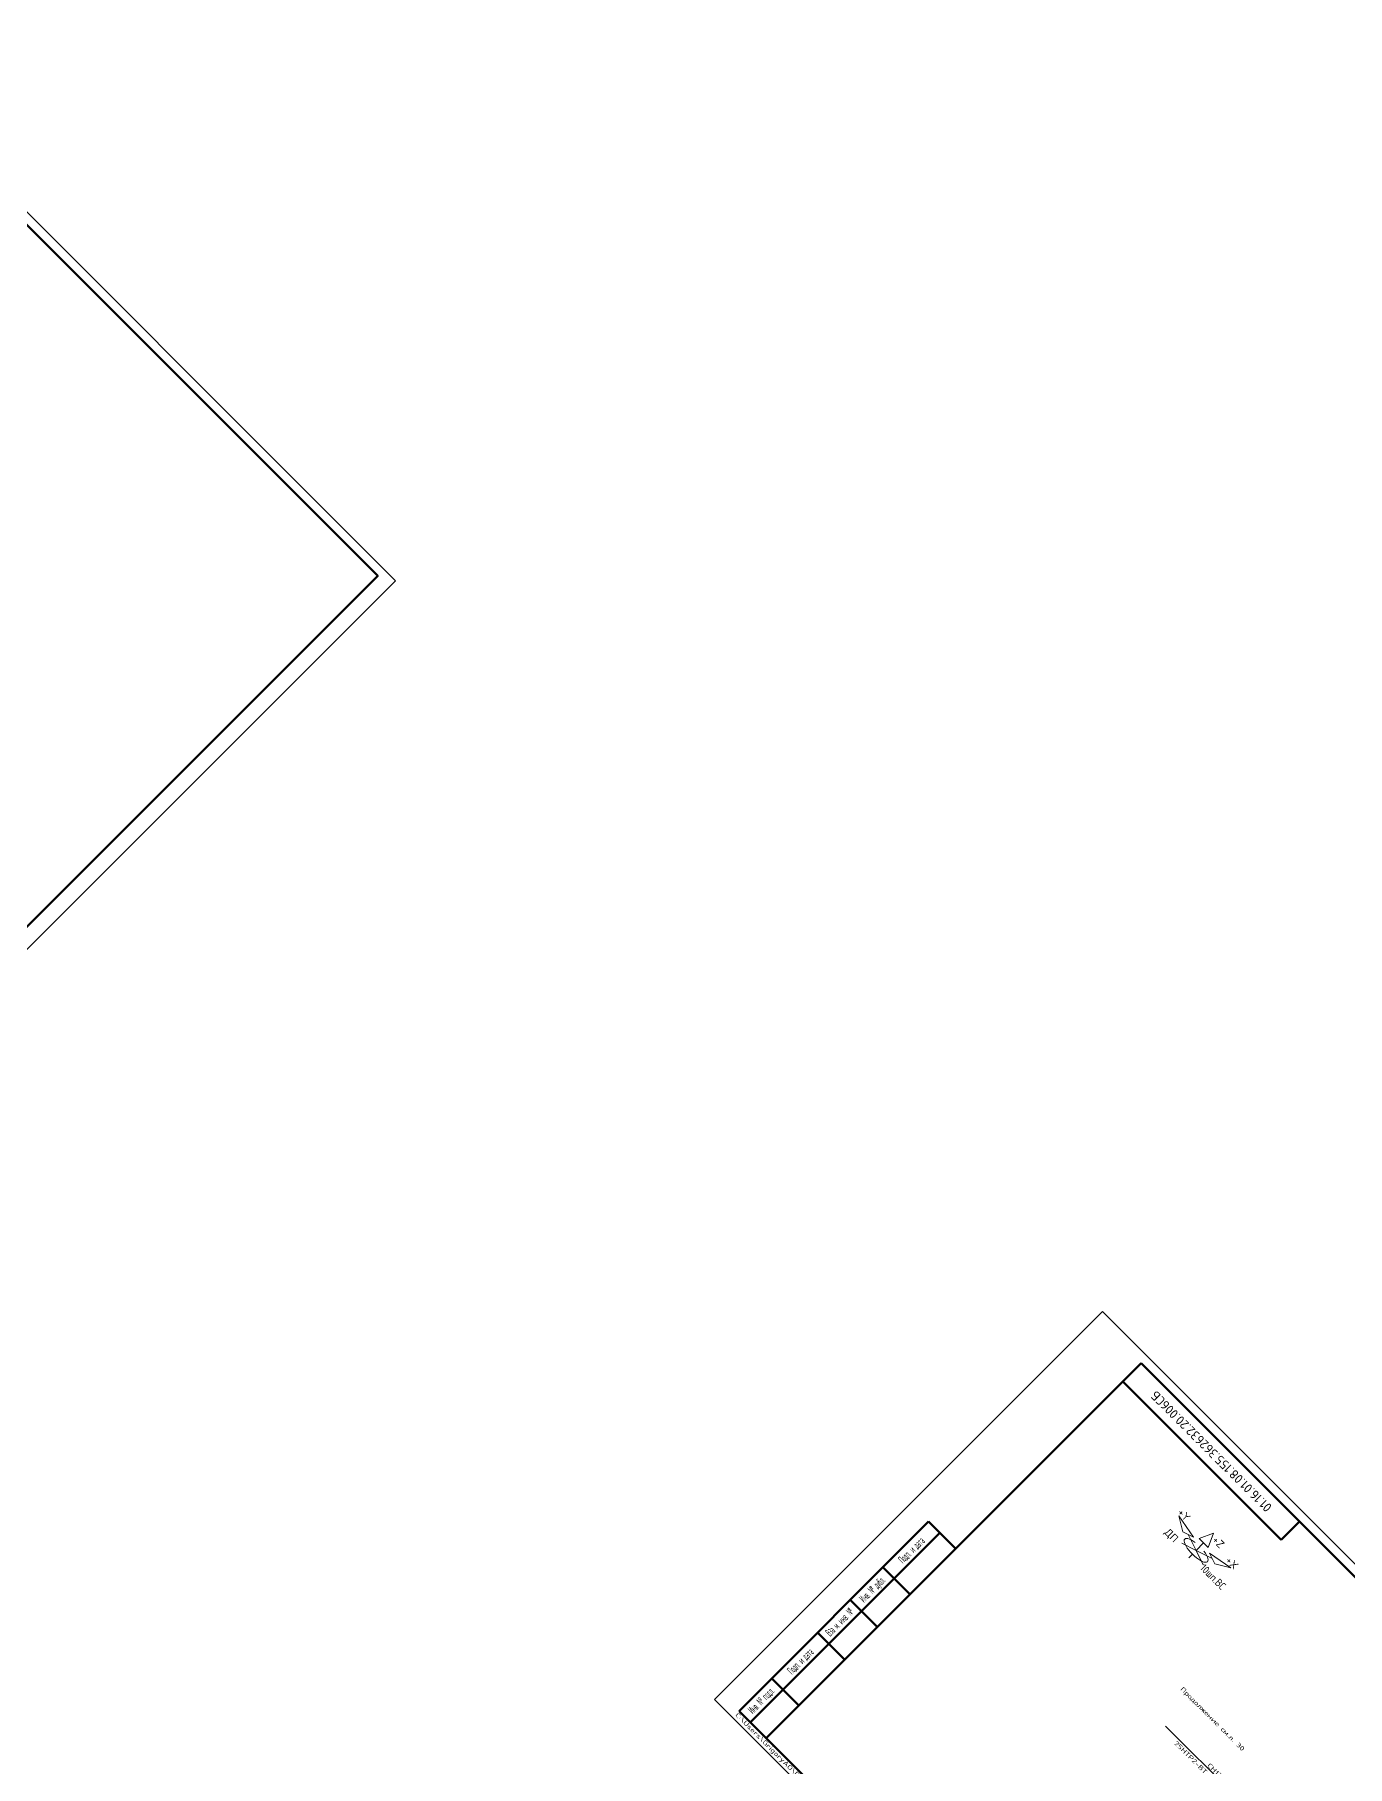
# Model space of a CAD drawing. Header units: millimetres. Extents: x -1501 to 8157, y -8271 to 1386.
# Drawn here: x 3581 to 3991, y -4313 to -3772 of the extents above; entities that cross this region are included whole.
import ezdxf
from ezdxf import colors
from ezdxf.entities.mleader import LeaderData, LeaderLine
from ezdxf.enums import TextEntityAlignment as Align
from ezdxf.math import Vec2, Vec3

# ---------------------------------------------------------------- set-up
doc = ezdxf.new("R2010")
doc.units = ezdxf.units.MM
doc.header["$MEASUREMENT"] = 0
for name, color, linetype, lineweight in [('--TEXT--', 7, 'Continuous', 25), ('OFORMLENIE', 7, 'Continuous', 25), ('подложка', 253, 'Continuous', 13)]:
    doc.layers.add(name, color=color, linetype=linetype, lineweight=lineweight)
doc.layers.add('непечат', color=2, linetype='Continuous', plot=False)
doc.styles.add('GOST 2.304', font='CS_Gost2304.shx')
doc.styles.add('GOST_2.304', font='CS_Gost2304.shx', dxfattribs={"height": 2.5})
doc.styles.add('Style-CS_Gost2304', font='CS_Gost2304.shx')
doc.styles.add('TNR_30', font='times.ttf', dxfattribs={"height": 3})

# ---------------------------------------------------------------- blocks, each defined once
blk = doc.blocks.new('_DotSmall')
at = {"color": 0, "linetype": 'ByBlock', "const_width": 0.5}
blk.add_lwpolyline([(-0.0625, 0, 1), (0.0625, 0, 1)], format="xyb", close=True, dxfattribs=at)
blk = doc.blocks.new('*U21')
at = {"color": 0, "linetype": 'ByBlock', "lineweight": -2}
blk.add_lwpolyline([(420, 297), (0, 297), (0, 0), (420, 0)], close=True, dxfattribs=at)
at = {"color": 0, "linetype": 'ByBlock', "lineweight": 50}
blk.add_lwpolyline([(20, 292), (415, 292), (415, 5), (20, 5)], close=True, dxfattribs=at)
at = {"color": 0, "linetype": 'ByBlock', "lineweight": -2, "style": 'GOST_2.304'}
blk.add_text('Формат А3', height=2.5, dxfattribs=at).set_placement((410, 2.5), align=Align.MIDDLE_RIGHT)
at = {"color": 0, "linetype": 'ByBlock', "lineweight": -2, "insert": (8, 2.5), "char_height": 2.5, "attachment_point": 4, "style": 'GOST_2.304'}
blk.add_mtext('C:\\\\Users\\\\GrigoryAO\\\\Desktop\\\\03-23-01\\\\4550.70.ВП00.008.0155.362632.20.006 ТОП-12, ТКМ-12\\\\4550.70.ВП00.008.0155.362632.20.006СБ.Л00.РЕВ0.DWG', dxfattribs=at)
at = {"color": 0, "linetype": 'ByBlock', "lineweight": -2, "style": 'TNR_30'}
blk.add_attdef('ВЕРХНИЙ_НОМЕР_ЛИСТА', text='', height=3, dxfattribs=at).set_placement((410, 287), align=Align.MIDDLE_CENTER)
blk = doc.blocks.new('ST_Left')
at = {"color": 0, "linetype": 'ByBlock', "lineweight": 50}
for p, q in [((8, 150), (8, 5)), ((20, 150), (8, 150)), ((13, 5), (13, 150)), ((8, 115), (20, 115)), ((8, 90), (20, 90)), ((20, 65), (8, 65)), ((20, 30), (8, 30)), ((8, 5), (20, 5))]:
    blk.add_line(p, q, dxfattribs=at)
at = {"color": 0, "linetype": 'ByBlock', "lineweight": -2, "style": 'GOST_2.304'}
for s, p in [('Подп. и дата', (10.5, 132.5)), ('Инв. № дубл.', (10.5, 102.5)), ('Вза м. инв. №', (10.5, 77.5)), ('Подп. и дата', (10.5, 47.5)), ('Инв. № подл.', (10.5, 17.5))]:
    blk.add_text(s, height=2.5, rotation=90, dxfattribs=at).set_placement(p, align=Align.MIDDLE_CENTER)
at = {"color": 0, "linetype": 'ByBlock', "lineweight": -2, "style": 'GOST_2.304', "flags": 8}
for tag, p in [('ДУБЛ_ДАТА', (16.5, 141.25)), ('НОМЕР_ДУБЛ', (16.5, 102.5)), ('ВЗАМ_ИНВ', (16.5, 77.5)), ('ИНВ_ДАТА', (16.5, 56.25)), ('ИНВ_НОМЕР', (16.5, 17.5))]:
    blk.add_attdef(tag, text='', height=2.5, rotation=90, dxfattribs=at).set_placement(p, align=Align.MIDDLE_CENTER)
blk = doc.blocks.new('ST_Top')
at = {"color": 0, "linetype": 'ByBlock', "lineweight": 50}
blk.add_line((70, 0), (70, -14), dxfattribs=at)
at = {"color": 0, "linetype": 'ByBlock', "lineweight": 50, "extrusion": (0, 1, 0)}
blk.add_line((0, -14), (70, -14), dxfattribs=at)
at = {"color": 0, "linetype": 'ByBlock', "lineweight": -2, "style": 'GOST_2.304', "width": 0.7, "flags": 4}
blk.add_attdef('ШИФР', text='', height=5, rotation=180, dxfattribs=at).set_placement((35, -7), align=Align.MIDDLE_CENTER)

msp = doc.modelspace()

# ---------------------------------------------------------------- linework, layer by layer
at = {"layer": 'непечат', "color": 3, "extrusion": (-0.57735, -0.57735, 0.57735)}
msp.add_lwpolyline([(-1387.86, 992.34), (10962.33, 992.34), (10962.33, -1271.92), (-1387.86, -1271.92)], close=True, dxfattribs=at)
at = {"layer": 'подложка', "color": 252, "extrusion": (-0.57735, -0.57735, 0.57735)}
for p, q in [((3943.9, -4245.83, -310.36), (3941.4, -4240.83, -307.86)), ((3943.9, -4245.83, -310.36), (3939.4, -4243.58, -312.61)), ((3941.57, -4248.17, -315.03), (3942.74, -4247, -312.69)), ((3943.9, -4245.83, -310.36), (3946.24, -4243.5, -305.69)), ((3943.9, -4245.83, -310.36), (3946.15, -4250.33, -312.61)), ((3943.9, -4245.83, -310.36), (3948.9, -4248.33, -307.86))]:
    msp.add_line(p, q, dxfattribs=at)
msp.add_ellipse((3943.9, -4245.83, -310.36), major_axis=(-3.54, 3.54), ratio=0.57735, start_param=5.105088, end_param=10.602875, dxfattribs=at)
at = {"layer": 'подложка', "color": 252}
for points in [[(3938.49, -4235, -304.94), (3943.07, -4241.67, -307.03), (3939.74, -4240, -308.69)], [(3949.3, -4240.44, -299.57), (3944.82, -4242.09, -305.69), (3947.65, -4244.92, -305.69)], [(3954.74, -4251.25, -304.94), (3948.07, -4246.67, -307.03), (3949.74, -4250, -308.69)]]:
    msp.add_3dface(points, dxfattribs=at)

# ---------------------------------------------------------------- block references
at = {"layer": 'OFORMLENIE', "extrusion": (-0.57735, -0.57735, 0.57735)}
for name, p in [('*U21', (4979.86, -602.23)), ('*U21', (5717.51, -611.18)), ('ST_Left', (5717.51, -611.18))]:
    msp.add_blockref(name, p, dxfattribs=at)
ref = msp.add_blockref('ST_Top', (5737.51, -319.18), dxfattribs=at)
ref.add_attrib('ШИФР', '01.16.01.08.155.362632.20.006СБ', dxfattribs={"layer": '0', "color": 0, "linetype": 'ByBlock', "lineweight": -2, "extrusion": (-0.57735, -0.57735, 0.57735), "height": 5, "rotation": 180, "style": 'GOST_2.304', "width": 0.7}).set_placement((5772.51, -326.18), align=Align.MIDDLE_CENTER)

# ---------------------------------------------------------------- texts
at = {"layer": '--TEXT--', "extrusion": (-0.57735, -0.57735, 0.57735), "insert": (3939.83, -4288.27, -348.44), "char_height": 2.5, "width": 44.9268, "attachment_point": 1, "text_direction": (0.707107, -0.707107, 0), "style": 'GOST 2.304'}
msp.add_mtext('Продолжение см.л. 30', dxfattribs=at)
at = {"layer": 'подложка', "color": 252, "extrusion": (-0.57735, -0.57735, 0.57735), "style": 'Style-CS_Gost2304'}
for s, width, p in [('+Y', 0.75, (5778.52, -365.67, -4.87)), ('ДП', 0.75, (5780.02, -378.29, -4.87)), ('+Z', 0.75, (5792.27, -362.92, -4.87)), ('10шп.ВС', 0.628788, (5795.77, -378.29, -4.87))]:
    msp.add_text(s, height=4.125, dxfattribs=dict(at, width=width)).set_placement(p, align=Align.TOP_LEFT)
at = {"layer": 'подложка', "color": 252, "extrusion": (-0.57735, -0.57735, 0.57735), "style": 'Style-CS_Gost2304', "width": 0.75}
msp.add_text('+X', height=4.125, dxfattribs=at).set_placement((5803.65, -365.67, -4.87), align=Align.TOP_RIGHT)

# ---------------------------------------------------------------- leaders
at = {"layer": '--TEXT--'}
ml = msp.add_multileader_mtext('Standard', dxfattribs=at)
ml.set_content('СН131.7.1\\P25НТР2-ВТ (49 м)', color=7, style='GOST 2.304')
ml.set_leader_properties()
ml.set_arrow_properties(name='DOTSMALL')
ml.build(insert=Vec2(0, 0))
ml.multileader.update_dxf_attribs({"text_left_attachment_type": 6, "text_right_attachment_type": 6, "dogleg_length": 11.2, "arrow_head_size": 2.5})
ctx = ml.context
ctx.base_point, ctx.char_height, ctx.arrow_head_size, ctx.plane_origin, ctx.plane_x_axis, ctx.plane_y_axis = Vec3(3932.96, -4299.3, -366.34), 2.5, 2.5, Vec3(4042.75, -4392.48, -349.73), Vec3(0.707107, -0.707107, 0), Vec3(0.408248, 0.408248, 0.816497)
ctx.left_attachment, ctx.right_attachment, ctx.text_align_type = 6, 6, 2
notes = []
notes.append((ctx, [(0, (1, 1, 0), (3963.6, -4329.94, -366.34), (-0.707107, 0.707107, 0), 11.2, [(0, [(3982.42, -4340.13, -357.71)], 0, [])])]))
ctx.mtext.insert, ctx.mtext.text_direction, ctx.mtext.defined_height, ctx.mtext.alignment, ctx.mtext.flow_direction, ctx.mtext.extrusion = Vec3(3955.49, -4319.38, -363.89), Vec3(0.707107, -0.707107, 0), 0.0309, 3, 5, Vec3(-0.57735, -0.57735, 0.57735)
for ctx, leaders in notes:
    for number, flags, end, landing, length, lines in leaders:
        leader = LeaderData()
        leader.index, (leader.has_last_leader_line, leader.has_dogleg_vector, leader.attachment_direction) = number, flags
        leader.last_leader_point, leader.dogleg_vector, leader.dogleg_length = Vec3(end), Vec3(landing), length
        for number, points, colour, breaks in lines:
            line = LeaderLine()
            line.index, line.vertices, line.color, line.breaks = number, Vec3.list(points), colors.encode_raw_color(colour), breaks
            leader.lines.append(line)
        ctx.leaders.append(leader)

doc.saveas('drawing.dxf')
